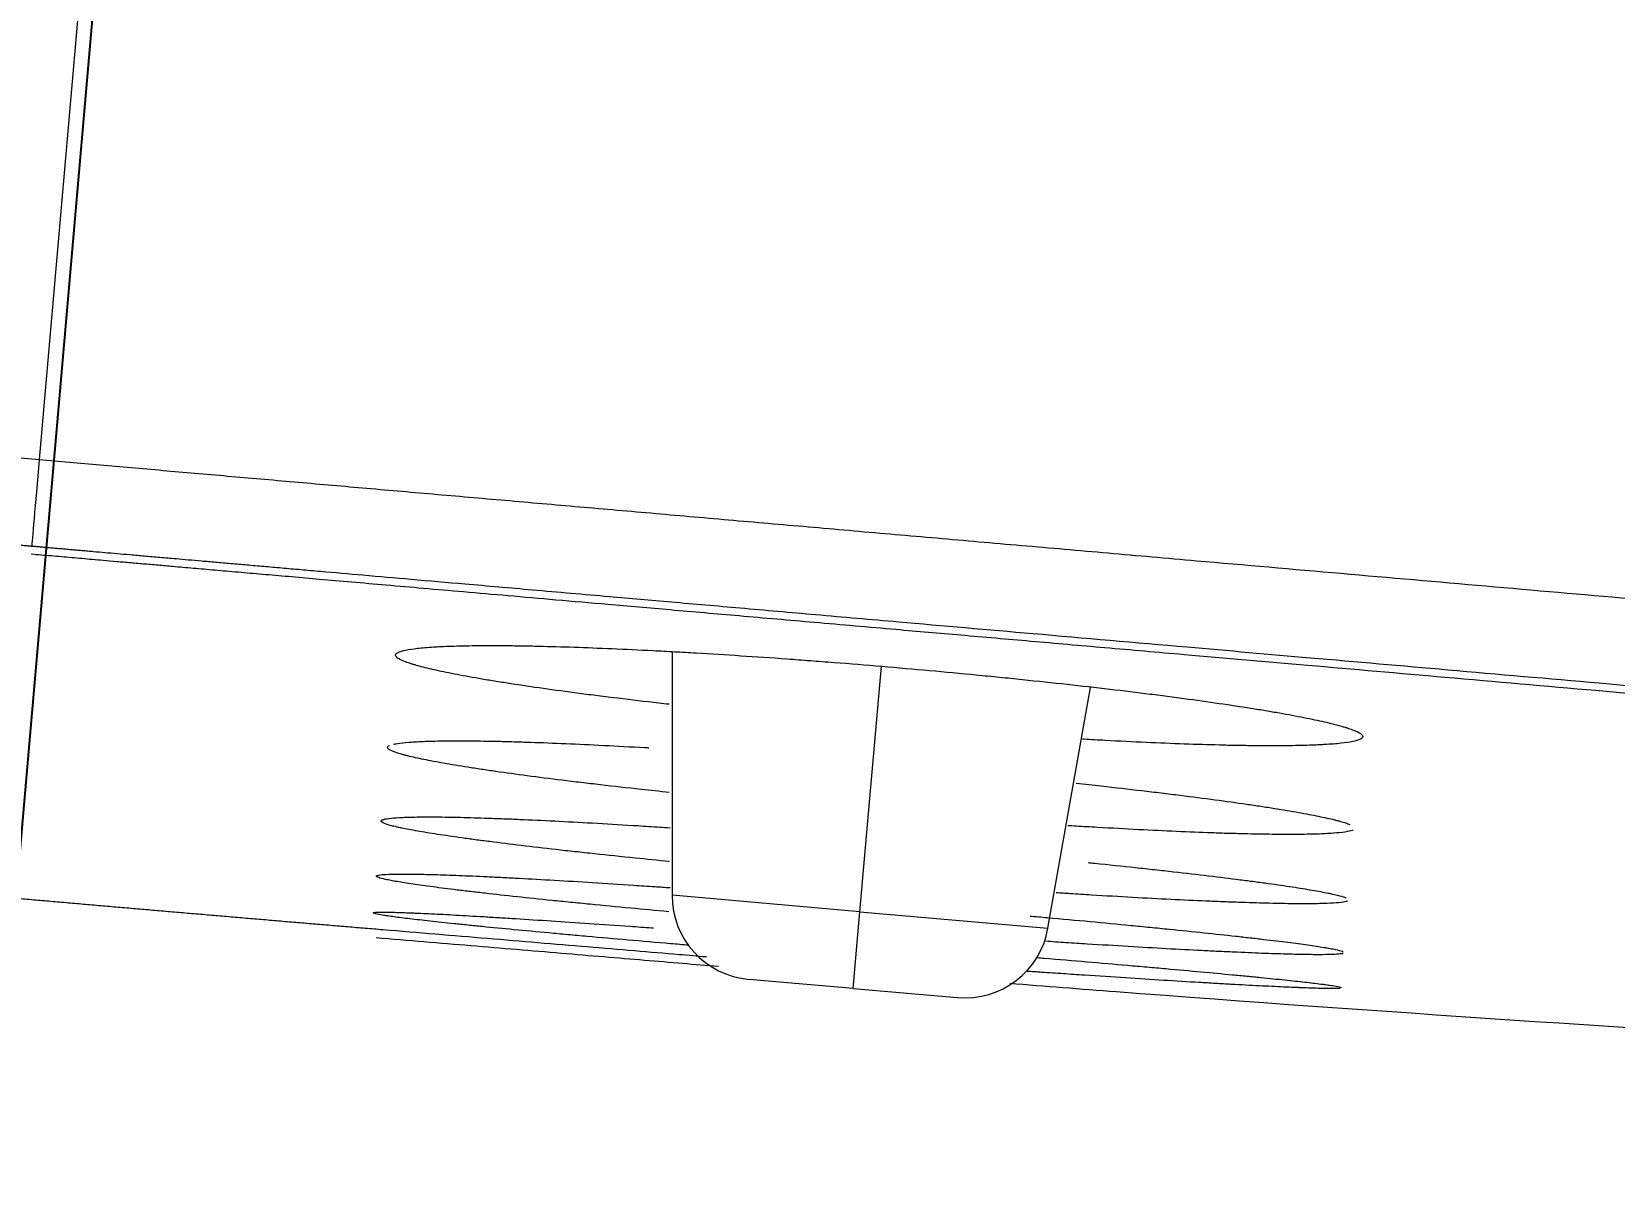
# Model space of a CAD drawing. Header units: millimetres. Extents: x 2433 to 4809, y -10272 to -6912.
# Drawn here: x 3970.53 to 3989.28, y -8023 to -8009.35 of the extents above; entities that cross this region are included whole.
import ezdxf

# ---------------------------------------------------------------- set-up
doc = ezdxf.new("R2010")
doc.units = ezdxf.units.MM
doc.linetypes.add('CENTERX2', pattern=[101.6, 63.5, -12.7, 12.7, -12.7])
doc.layers.add('CENTER', color=1, linetype='CENTERX2')
doc.layers.add('DIM', color=3, linetype='Continuous', lineweight=13)
doc.styles.add('ARIAL', font='arial.ttf')
doc.dimstyles.get("Standard").update_dxf_attribs({"dimtxt": 15, "dimasz": 15, "dimexe": 0.18, "dimexo": 0.0625, "dimgap": 4, "dimtad": 0, "dimtih": 1, "dimtoh": 1, "dimdec": 1, "dimdsep": 46, "dimtxsty": 'ARIAL', "dimcen": 0, "dimclrd": 3, "dimclre": 3, "dimclrt": 3, "dimadec": 0, "dimazin": 0, "dimtfac": 1, "dimtdec": 1, "dimtofl": 0, "dimtmove": 0, "dimatfit": 3, "dimfxl": 1, "dimtolj": 1, "dimtzin": 0, "dimarcsym": 0})

# ---------------------------------------------------------------- blocks, each defined once
blk = doc.blocks.new('*D50')
at = {"layer": 'Defpoints', "color": 0, "transparency": 16777216}
for p in [(3876.167, -8006.18), (4065.408, -8022.77), (4059.068, -8095.094)]:
    blk.add_point(p, dxfattribs=at)
at = {"layer": 'DIM', "color": 3, "lineweight": -2, "transparency": 16777216}
for p, q in [((3876.162, -8006.242), (3869.811, -8078.683)), ((4065.403, -8022.832), (4059.052, -8095.273)), ((3887.758, -8080.076), (3940.44, -8084.694)), ((4041.136, -8093.522), (3988.454, -8088.903))]:
    blk.add_line(p, q, dxfattribs=at)
at = {"layer": 'DIM', "color": 3, "transparency": 16777216}
for points in [[(3888.02, -8077.087), (3887.496, -8083.064), (3869.827, -8078.504)], [(4041.398, -8090.533), (4040.874, -8096.511), (4059.068, -8095.094)]]:
    blk.add_solid(points, dxfattribs=at)
at = {"layer": 'DIM', "color": 3, "transparency": 16777216, "insert": (3964.447, -8086.799), "char_height": 18, "attachment_point": 5, "style": 'ARIAL'}
blk.add_mtext('\\A1;190', dxfattribs=at)

msp = doc.modelspace()

# ---------------------------------------------------------------- linework, layer by layer
at = {"linetype": 'Continuous', "lineweight": 18, "extrusion": (-1, -2.22045e-16, 0)}
for p, q in [((3971.274, -8006.932), (3970.619, -8014.413)), ((3978.118, -8016.69), (3978.118, -8019.575)), ((3982.573, -8019.964), (3983.076, -8017.112)), ((3980.266, -8020.679), (3979.03, -8020.571)), ((3980.266, -8020.679), (3981.501, -8020.787))]:
    msp.add_line(p, q, dxfattribs=at)
at = {"linetype": 'Continuous', "lineweight": 13, "extrusion": (-1, -2.22045e-16, 0)}
for p, q in [((3980.345, -8019.77), (3980.6, -8016.862)), ((3980.345, -8019.77), (3978.118, -8019.575)), ((3980.266, -8020.679), (3980.345, -8019.77)), ((3980.345, -8019.77), (3982.573, -8019.964))]:
    msp.add_line(p, q, dxfattribs=at)
at = {"linetype": 'Continuous', "lineweight": 18}
for centre, start, end in [((3979.118, -8019.575), 180, 265), ((3981.588, -8019.791), 265, 350)]:
    msp.add_arc(centre, 1, start, end, dxfattribs=at)
msp.add_ellipse((3970.617, -8014.448), major_axis=(-0.087, -0.996), ratio=0.001158, start_param=4.677482, end_param=6.20974, dxfattribs=at)
at = {"linetype": 'Continuous', "lineweight": 13}
for points, knots in [([(4026.068, -8011.776), (4025.961, -8011.766), (4025.74, -8011.745), (4025.402, -8011.714), (4025.051, -8011.682), (4024.685, -8011.649), (4024.306, -8011.615), (4023.913, -8011.58), (4023.505, -8011.543), (4023.084, -8011.506), (4022.609, -8011.464), (4022.084, -8011.418), (4021.515, -8011.367), (4020.946, -8011.317), (4020.376, -8011.267), (4019.806, -8011.217), (4019.335, -8011.176), (4018.779, -8011.127), (4017.957, -8011.054), (4016.59, -8010.933), (4014.676, -8010.765), (4010.683, -8010.412), (4005.3, -8009.936), (3999.841, -8009.454), (3996.013, -8009.116), (3993.292, -8008.876), (3990.529, -8008.632), (3988.11, -8008.418), (3985.967, -8008.228), (3984.032, -8008.057), (3981.852, -8007.864), (3979.982, -8007.699), (3978.52, -8007.57), (3977.559, -8007.485), (3976.638, -8007.403), (3975.756, -8007.326), (3974.913, -8007.251), (3974.109, -8007.18), (3973.345, -8007.113), (3972.62, -8007.05), (3971.934, -8006.989), (3971.489, -8006.95), (3971.274, -8006.932)], [0, 0, 0, 0, 0.005929, 0.012111, 0.018548, 0.025238, 0.032183, 0.039382, 0.046835, 0.054542, 0.062503, 0.072919, 0.083335, 0.093751, 0.104167, 0.114583, 0.124999, 0.130054, 0.14508, 0.170076, 0.205043, 0.24998, 0.388966, 0.49996, 0.54881, 0.598428, 0.648815, 0.69997, 0.730738, 0.765996, 0.805745, 0.849985, 0.868201, 0.885703, 0.902491, 0.918564, 0.933923, 0.948567, 0.962497, 0.975712, 0.988213, 1, 1, 1, 1]), ([(3915.85, -8009.612), (3918.125, -8009.814), (3920.401, -8010.012), (3924.956, -8010.411), (3927.234, -8010.61), (3934.071, -8011.21), (3938.633, -8011.61), (3952.332, -8012.811), (3961.475, -8013.613), (3970.619, -8014.413)], [0, 0, 0, 0, 0.125, 0.125, 0.25, 0.25, 0.5, 0.5, 1, 1, 1, 1]), ([(3970.53, -8015.442), (3970.513, -8015.44), (3970.479, -8015.437), (3970.429, -8015.433), (3970.379, -8015.429), (3970.329, -8015.424), (3970.279, -8015.42), (3970.229, -8015.415), (3970.178, -8015.411), (3970.126, -8015.406), (3970.073, -8015.402), (3970.018, -8015.397), (3969.962, -8015.392), (3969.904, -8015.387), (3969.84, -8015.381), (3969.77, -8015.375), (3969.692, -8015.368), (3969.611, -8015.361), (3969.526, -8015.354), (3969.437, -8015.346), (3969.344, -8015.338), (3969.247, -8015.329), (3969.146, -8015.321), (3969.04, -8015.311), (3968.931, -8015.302), (3968.767, -8015.287), (3968.537, -8015.267), (3968.232, -8015.241), (3967.89, -8015.211), (3967.511, -8015.177), (3967.164, -8015.147), (3966.858, -8015.12), (3966.599, -8015.097), (3966.322, -8015.073), (3966.028, -8015.047), (3965.717, -8015.02), (3965.331, -8014.986), (3964.858, -8014.945), (3964.288, -8014.895), (3963.558, -8014.831), (3962.639, -8014.75), (3961.498, -8014.65), (3960.344, -8014.549), (3959.19, -8014.448), (3958.049, -8014.348), (3956.592, -8014.22), (3954.756, -8014.059), (3952.474, -8013.859), (3950.345, -8013.673), (3948.426, -8013.504), (3946.776, -8013.36), (3945.006, -8013.205), (3942.466, -8012.982), (3938.999, -8012.678), (3934.443, -8012.279), (3930.488, -8011.932), (3927.293, -8011.652), (3925.018, -8011.453), (3922.881, -8011.266), (3920.948, -8011.096), (3919.716, -8010.988), (3918.939, -8010.92), (3918.559, -8010.887), (3918.087, -8010.846), (3917.622, -8010.805), (3917.203, -8010.768), (3916.873, -8010.739), (3916.574, -8010.713), (3916.305, -8010.689), (3916.068, -8010.668), (3915.92, -8010.655), (3915.851, -8010.649)], [0, 0, 0, 0, 0.00093, 0.001846, 0.002755, 0.003662, 0.004571, 0.005489, 0.006419, 0.007367, 0.008336, 0.00933, 0.010354, 0.01141, 0.012501, 0.01386, 0.015278, 0.016761, 0.018312, 0.019934, 0.02163, 0.023401, 0.025249, 0.027174, 0.029176, 0.031253, 0.03616, 0.041729, 0.047976, 0.054905, 0.062506, 0.066938, 0.071679, 0.076731, 0.082096, 0.087772, 0.093759, 0.103254, 0.113671, 0.125011, 0.143197, 0.164032, 0.187516, 0.206429, 0.227264, 0.25002, 0.286248, 0.327918, 0.375029, 0.402973, 0.433122, 0.465478, 0.500039, 0.572373, 0.6557, 0.750021, 0.78956, 0.83122, 0.875001, 0.907035, 0.937497, 0.942783, 0.949752, 0.958407, 0.968747, 0.975374, 0.981433, 0.986926, 0.991851, 0.996209, 1, 1, 1, 1]), ([(3970.619, -8014.413), (3970.738, -8014.424), (3970.979, -8014.445), (3971.342, -8014.477), (3971.711, -8014.509), (3972.086, -8014.542), (3972.466, -8014.575), (3972.853, -8014.609), (3973.244, -8014.643), (3973.642, -8014.678), (3974.045, -8014.713), (3974.453, -8014.749), (3974.867, -8014.785), (3975.287, -8014.822), (3975.713, -8014.859), (3976.144, -8014.896), (3976.581, -8014.935), (3977.023, -8014.973), (3977.471, -8015.012), (3977.925, -8015.052), (3978.384, -8015.092), (3978.849, -8015.133), (3979.32, -8015.174), (3979.796, -8015.215), (3980.278, -8015.258), (3980.765, -8015.3), (3981.258, -8015.343), (3981.757, -8015.387), (3982.262, -8015.431), (3982.772, -8015.475), (3983.287, -8015.52), (3983.808, -8015.566), (3985.3, -8015.696), (3987.761, -8015.911), (3991.188, -8016.21), (3994.614, -8016.509), (3998.039, -8016.808), (4001.463, -8017.107), (4004.887, -8017.406), (4008.309, -8017.704), (4011.394, -8017.974), (4014.065, -8018.207), (4016.244, -8018.398), (4018.191, -8018.568), (4019.906, -8018.717), (4021.388, -8018.847), (4022.638, -8018.956), (4023.656, -8019.045), (4024.442, -8019.113), (4024.997, -8019.161), (4025.289, -8019.187), (4025.397, -8019.196)], [0, 0, 0, 0, 0.006523, 0.01315, 0.019879, 0.02671, 0.033645, 0.040682, 0.047822, 0.055065, 0.06241, 0.069859, 0.07741, 0.085063, 0.09282, 0.100679, 0.108641, 0.116706, 0.124874, 0.133144, 0.141518, 0.149993, 0.158572, 0.167254, 0.176038, 0.184925, 0.193915, 0.203007, 0.212202, 0.221501, 0.230901, 0.240405, 0.250011, 0.312506, 0.375001, 0.437497, 0.499992, 0.562492, 0.624993, 0.687494, 0.749995, 0.794089, 0.833939, 0.869547, 0.900912, 0.928034, 0.950913, 0.96955, 0.983943, 0.994093, 1, 1, 1, 1]), ([(4025.219, -8020.217), (4025.095, -8020.207), (4024.836, -8020.184), (4024.428, -8020.149), (4023.984, -8020.11), (4023.596, -8020.076), (4023.166, -8020.039), (4022.598, -8019.989), (4022.002, -8019.937), (4021.478, -8019.891), (4021.126, -8019.86), (4020.744, -8019.827), (4020.333, -8019.791), (4019.892, -8019.753), (4019.421, -8019.712), (4018.92, -8019.668), (4018.094, -8019.596), (4016.966, -8019.497), (4015.559, -8019.374), (4014.194, -8019.255), (4012.87, -8019.139), (4010.284, -8018.914), (4006.619, -8018.594), (4002.063, -8018.196), (3998.005, -8017.841), (3994.406, -8017.527), (3991.472, -8017.271), (3989.16, -8017.069), (3987.365, -8016.912), (3985.738, -8016.77), (3984.099, -8016.627), (3982.472, -8016.485), (3981.005, -8016.357), (3979.849, -8016.256), (3978.952, -8016.177), (3978.137, -8016.106), (3977.317, -8016.035), (3976.502, -8015.963), (3975.719, -8015.895), (3975.049, -8015.837), (3974.479, -8015.787), (3974.042, -8015.749), (3973.722, -8015.721), (3973.497, -8015.701), (3973.284, -8015.682), (3973.082, -8015.665), (3972.892, -8015.648), (3972.714, -8015.633), (3972.546, -8015.618), (3972.39, -8015.604), (3972.225, -8015.59), (3972.052, -8015.575), (3971.871, -8015.559), (3971.702, -8015.544), (3971.546, -8015.531), (3971.401, -8015.518), (3971.285, -8015.508), (3971.194, -8015.5), (3971.127, -8015.494), (3971.061, -8015.488), (3970.998, -8015.483), (3970.937, -8015.477), (3970.877, -8015.472), (3970.819, -8015.467), (3970.761, -8015.462), (3970.704, -8015.457), (3970.646, -8015.452), (3970.588, -8015.447), (3970.549, -8015.443), (3970.53, -8015.442)], [0, 0, 0, 0, 0.006794, 0.014268, 0.022422, 0.031253, 0.035619, 0.046038, 0.062505, 0.06841, 0.07486, 0.081856, 0.089397, 0.097483, 0.106114, 0.115288, 0.125006, 0.151534, 0.177298, 0.202298, 0.226534, 0.250005, 0.344343, 0.427677, 0.500008, 0.566907, 0.624995, 0.66083, 0.693609, 0.723327, 0.749989, 0.783397, 0.812488, 0.830346, 0.846717, 0.861597, 0.87499, 0.891652, 0.906241, 0.917903, 0.92832, 0.937493, 0.941797, 0.945897, 0.949788, 0.95347, 0.95694, 0.9602, 0.963253, 0.9661, 0.968746, 0.972286, 0.975596, 0.978674, 0.981527, 0.984165, 0.986605, 0.987887, 0.989119, 0.990308, 0.991457, 0.992574, 0.993662, 0.994729, 0.995782, 0.996827, 0.997873, 0.998928, 1, 1, 1, 1])]:
    msp.add_open_spline(points, degree=3, knots=knots, dxfattribs=at)
at = {"linetype": 'Continuous', "lineweight": 18}
for points, knots in [([(3970.524, -8015.531), (3970.564, -8015.535), (3970.644, -8015.542), (3970.764, -8015.552), (3970.884, -8015.563), (3971.005, -8015.573), (3971.127, -8015.584), (3971.251, -8015.595), (3971.389, -8015.607), (3971.54, -8015.62), (3971.705, -8015.635), (3971.876, -8015.649), (3972.052, -8015.665), (3972.252, -8015.682), (3972.481, -8015.702), (3972.741, -8015.725), (3973.016, -8015.749), (3973.309, -8015.774), (3973.618, -8015.801), (3973.957, -8015.831), (3974.33, -8015.863), (3974.742, -8015.899), (3975.184, -8015.938), (3975.665, -8015.98), (3976.187, -8016.025), (3976.757, -8016.075), (3977.398, -8016.131), (3978.122, -8016.194), (3978.938, -8016.265), (3979.829, -8016.342), (3980.705, -8016.419), (3981.559, -8016.493), (3982.385, -8016.565), (3983.267, -8016.642), (3984.362, -8016.737), (3985.705, -8016.854), (3987.332, -8016.996), (3989.12, -8017.152), (3990.875, -8017.305), (3992.585, -8017.453), (3994.233, -8017.597), (3995.998, -8017.751), (3998.184, -8017.941), (4000.864, -8018.175), (4004.107, -8018.457), (4007.683, -8018.769), (4010.711, -8019.033), (4013.105, -8019.241), (4014.776, -8019.387), (4016.51, -8019.538), (4017.908, -8019.659), (4018.952, -8019.75), (4019.624, -8019.809), (4020.304, -8019.868), (4020.994, -8019.928), (4021.561, -8019.978), (4021.994, -8020.016), (4022.284, -8020.041), (4022.55, -8020.064), (4022.793, -8020.085), (4023.013, -8020.104), (4023.209, -8020.121), (4023.539, -8020.15), (4023.992, -8020.189), (4024.559, -8020.238), (4024.919, -8020.269), (4025.091, -8020.283)], [0, 0, 0, 0, 0.00221, 0.004402, 0.006592, 0.008794, 0.011025, 0.013298, 0.015627, 0.018575, 0.021595, 0.024706, 0.027921, 0.031253, 0.035725, 0.040471, 0.045511, 0.050859, 0.056523, 0.062507, 0.069473, 0.076999, 0.085094, 0.09376, 0.103369, 0.113786, 0.125013, 0.138581, 0.153518, 0.169833, 0.187519, 0.201609, 0.216722, 0.232862, 0.250026, 0.276845, 0.306617, 0.339349, 0.375033, 0.403062, 0.433238, 0.465565, 0.500041, 0.553395, 0.612841, 0.678386, 0.750021, 0.779495, 0.81015, 0.841985, 0.875001, 0.887162, 0.899493, 0.911992, 0.92466, 0.937497, 0.943244, 0.948565, 0.953457, 0.957922, 0.961959, 0.965568, 0.968747, 0.980133, 0.990552, 1, 1, 1, 1]), ([(3978.084, -8017.313), (3978.002, -8017.304), (3977.921, -8017.295), (3977.676, -8017.266), (3977.516, -8017.247), (3977.321, -8017.223), (3977.282, -8017.218), (3977.205, -8017.208), (3977.167, -8017.204), (3977.053, -8017.189), (3976.979, -8017.179), (3976.762, -8017.15), (3976.625, -8017.131), (3976.363, -8017.093), (3976.239, -8017.075), (3976.063, -8017.047), (3976.006, -8017.038), (3975.923, -8017.024), (3975.896, -8017.019), (3975.842, -8017.01), (3975.816, -8017.006), (3975.686, -8016.983), (3975.591, -8016.965), (3975.418, -8016.931), (3975.339, -8016.914), (3975.199, -8016.881), (3975.136, -8016.865), (3975.069, -8016.846), (3975.056, -8016.842), (3975.031, -8016.835), (3975.019, -8016.831), (3974.985, -8016.82), (3974.965, -8016.813), (3974.911, -8016.791), (3974.885, -8016.778), (3974.849, -8016.752), (3974.841, -8016.74), (3974.842, -8016.724), (3974.845, -8016.718), (3974.853, -8016.71), (3974.857, -8016.708), (3974.864, -8016.703), (3974.869, -8016.7), (3974.894, -8016.688), (3974.923, -8016.679), (3974.999, -8016.663), (3975.046, -8016.656), (3975.156, -8016.643), (3975.22, -8016.638), (3975.312, -8016.632), (3975.33, -8016.631), (3975.369, -8016.629), (3975.428, -8016.626), (3975.492, -8016.624), (3975.625, -8016.62), (3975.721, -8016.618), (3975.929, -8016.617), (3976.04, -8016.617), (3976.219, -8016.618), (3976.28, -8016.619), (3976.375, -8016.621), (3976.408, -8016.621), (3976.473, -8016.622), (3976.506, -8016.623), (3976.673, -8016.627), (3976.813, -8016.631), (3977.103, -8016.641), (3977.254, -8016.647), (3977.566, -8016.66), (3977.727, -8016.668), (3977.936, -8016.678), (3977.978, -8016.681), (3978.063, -8016.685), (3978.19, -8016.692), (3978.319, -8016.699), (3978.579, -8016.715), (3978.931, -8016.736), (3979.295, -8016.761), (3979.571, -8016.781), (3979.664, -8016.788), (3979.851, -8016.802), (3979.945, -8016.809), (3980.227, -8016.831), (3980.416, -8016.847), (3980.605, -8016.863)], [0, 0, 0, 0, 0.017753, 0.017753, 0.054133, 0.054133, 0.063228, 0.063228, 0.072322, 0.072322, 0.090512, 0.090512, 0.126892, 0.126892, 0.163271, 0.163271, 0.181461, 0.181461, 0.190556, 0.190556, 0.199651, 0.199651, 0.23603, 0.23603, 0.27241, 0.27241, 0.308789, 0.308789, 0.317884, 0.317884, 0.326979, 0.326979, 0.345169, 0.345169, 0.381548, 0.381548, 0.417928, 0.417928, 0.436118, 0.436118, 0.445212, 0.445212, 0.454307, 0.454307, 0.490687, 0.490687, 0.527066, 0.527066, 0.563446, 0.563446, 0.572541, 0.572541, 0.581636, 0.599825, 0.599825, 0.636205, 0.636205, 0.672584, 0.672584, 0.690774, 0.690774, 0.699869, 0.699869, 0.708964, 0.708964, 0.745343, 0.745343, 0.781723, 0.781723, 0.818102, 0.818102, 0.827197, 0.827197, 0.836292, 0.854482, 0.854482, 0.890861, 0.927241, 0.927241, 0.945431, 0.945431, 0.96362, 0.96362, 1, 1, 1, 1]), ([(3980.605, -8016.863), (3980.795, -8016.879), (3980.982, -8016.895), (3981.355, -8016.929), (3981.54, -8016.946), (3981.816, -8016.973), (3981.907, -8016.982), (3982.044, -8016.996), (3982.089, -8017), (3982.18, -8017.009), (3982.225, -8017.014), (3982.451, -8017.038), (3982.627, -8017.056), (3982.972, -8017.094), (3983.14, -8017.114), (3983.468, -8017.152), (3983.629, -8017.172), (3983.824, -8017.196), (3983.862, -8017.201), (3983.939, -8017.211), (3983.978, -8017.216), (3984.091, -8017.231), (3984.165, -8017.241), (3984.382, -8017.27), (3984.519, -8017.29), (3984.781, -8017.328), (3984.905, -8017.347), (3985.081, -8017.375), (3985.138, -8017.385), (3985.221, -8017.399), (3985.248, -8017.403), (3985.302, -8017.413), (3985.328, -8017.417), (3985.457, -8017.44), (3985.552, -8017.458), (3985.725, -8017.493), (3985.804, -8017.51), (3985.944, -8017.543), (3986.007, -8017.559), (3986.074, -8017.579), (3986.087, -8017.583), (3986.112, -8017.59), (3986.147, -8017.602), (3986.178, -8017.612), (3986.232, -8017.634), (3986.259, -8017.647), (3986.294, -8017.673), (3986.303, -8017.685), (3986.302, -8017.702), (3986.299, -8017.707), (3986.291, -8017.715), (3986.288, -8017.718), (3986.28, -8017.723), (3986.276, -8017.725), (3986.251, -8017.737), (3986.222, -8017.746), (3986.146, -8017.762), (3986.099, -8017.769), (3985.989, -8017.781), (3985.925, -8017.786), (3985.834, -8017.791), (3985.815, -8017.792), (3985.776, -8017.794), (3985.717, -8017.797), (3985.653, -8017.799), (3985.52, -8017.803), (3985.424, -8017.804), (3985.216, -8017.805), (3985.105, -8017.805), (3984.926, -8017.803), (3984.865, -8017.802), (3984.769, -8017.8), (3984.737, -8017.8), (3984.672, -8017.798), (3984.639, -8017.797), (3984.471, -8017.793), (3984.332, -8017.789), (3984.042, -8017.779), (3983.891, -8017.772), (3983.579, -8017.758), (3983.417, -8017.75), (3983.208, -8017.739), (3983.166, -8017.737), (3983.082, -8017.733), (3983.035, -8017.73), (3982.988, -8017.727), (3982.984, -8017.727)], [0, 0, 0, 0, 0.03633, 0.03633, 0.07266, 0.07266, 0.090825, 0.090825, 0.099907, 0.099907, 0.10899, 0.10899, 0.14532, 0.14532, 0.18165, 0.18165, 0.21798, 0.21798, 0.227062, 0.227062, 0.236145, 0.236145, 0.25431, 0.25431, 0.29064, 0.29064, 0.32697, 0.32697, 0.345135, 0.345135, 0.354217, 0.354217, 0.363299, 0.363299, 0.399629, 0.399629, 0.435959, 0.435959, 0.472289, 0.472289, 0.481372, 0.481372, 0.490454, 0.508619, 0.508619, 0.544949, 0.544949, 0.581279, 0.581279, 0.599444, 0.599444, 0.608527, 0.608527, 0.617609, 0.617609, 0.653939, 0.653939, 0.690269, 0.690269, 0.726599, 0.726599, 0.735681, 0.735681, 0.744764, 0.762929, 0.762929, 0.799259, 0.799259, 0.835589, 0.835589, 0.853754, 0.853754, 0.862836, 0.862836, 0.871919, 0.871919, 0.908249, 0.908249, 0.944579, 0.944579, 0.980909, 0.980909, 0.989991, 0.989991, 0.999074, 1, 1, 1, 1]), ([(3978.086, -8018.357), (3977.973, -8018.345), (3977.861, -8018.333), (3977.587, -8018.303), (3977.426, -8018.285), (3977.231, -8018.263), (3977.192, -8018.258), (3977.115, -8018.249), (3977.077, -8018.245), (3976.963, -8018.231), (3976.889, -8018.222), (3976.672, -8018.195), (3976.534, -8018.178), (3976.272, -8018.143), (3976.148, -8018.126), (3975.971, -8018.1), (3975.914, -8018.092), (3975.831, -8018.079), (3975.804, -8018.075), (3975.75, -8018.067), (3975.724, -8018.063), (3975.594, -8018.042), (3975.499, -8018.027), (3975.325, -8017.996), (3975.247, -8017.981), (3975.106, -8017.952), (3975.043, -8017.938), (3974.975, -8017.921), (3974.962, -8017.918), (3974.937, -8017.912), (3974.925, -8017.908), (3974.892, -8017.899), (3974.871, -8017.892), (3974.817, -8017.874), (3974.79, -8017.863), (3974.754, -8017.842), (3974.746, -8017.832), (3974.747, -8017.818), (3974.75, -8017.813), (3974.758, -8017.807), (3974.761, -8017.805), (3974.765, -8017.803), (3974.765, -8017.803), (3974.766, -8017.802)], [0, 0, 0, 0, 0.053778, 0.053778, 0.134164, 0.134164, 0.15426, 0.15426, 0.174357, 0.174357, 0.21455, 0.21455, 0.294936, 0.294936, 0.375321, 0.375321, 0.415514, 0.415514, 0.435611, 0.435611, 0.455707, 0.455707, 0.536093, 0.536093, 0.616479, 0.616479, 0.696865, 0.696865, 0.716961, 0.716961, 0.737058, 0.737058, 0.777251, 0.777251, 0.857636, 0.857636, 0.938022, 0.938022, 0.978215, 0.978215, 0.998312, 0.998312, 1, 1, 1, 1]), ([(3974.816, -8017.786), (3974.83, -8017.783), (3974.846, -8017.78), (3974.902, -8017.771), (3974.949, -8017.766), (3975.06, -8017.757), (3975.123, -8017.754), (3975.214, -8017.75), (3975.233, -8017.75), (3975.272, -8017.749), (3975.331, -8017.747), (3975.395, -8017.746), (3975.527, -8017.745), (3975.624, -8017.745), (3975.831, -8017.747), (3975.942, -8017.748), (3976.121, -8017.752), (3976.182, -8017.754), (3976.277, -8017.757), (3976.31, -8017.758), (3976.375, -8017.76), (3976.408, -8017.761), (3976.575, -8017.766), (3976.714, -8017.772), (3977.004, -8017.784), (3977.155, -8017.791), (3977.467, -8017.807), (3977.628, -8017.816), (3977.811, -8017.826), (3977.826, -8017.827), (3977.842, -8017.828)], [0, 0, 0, 0, 0.050293, 0.050293, 0.154742, 0.154742, 0.259192, 0.259192, 0.285304, 0.285304, 0.311417, 0.363641, 0.363641, 0.468091, 0.468091, 0.57254, 0.57254, 0.624765, 0.624765, 0.650878, 0.650878, 0.67699, 0.67699, 0.78144, 0.78144, 0.885889, 0.885889, 0.990339, 0.990339, 1, 1, 1, 1]), ([(3982.908, -8018.248), (3983.008, -8018.259), (3983.107, -8018.269), (3983.369, -8018.298), (3983.529, -8018.317), (3983.724, -8018.34), (3983.763, -8018.344), (3983.84, -8018.353), (3983.878, -8018.358), (3983.992, -8018.372), (3984.066, -8018.381), (3984.282, -8018.408), (3984.42, -8018.426), (3984.682, -8018.461), (3984.807, -8018.478), (3984.983, -8018.504), (3985.04, -8018.512), (3985.123, -8018.525), (3985.15, -8018.529), (3985.204, -8018.537), (3985.23, -8018.542), (3985.36, -8018.562), (3985.455, -8018.578), (3985.628, -8018.609), (3985.707, -8018.624), (3985.848, -8018.653), (3985.911, -8018.667), (3985.979, -8018.683), (3985.992, -8018.687), (3986.017, -8018.693), (3986.052, -8018.703), (3986.083, -8018.712), (3986.12, -8018.724), (3986.136, -8018.73), (3986.15, -8018.736)], [0, 0, 0, 0, 0.058495, 0.058495, 0.157387, 0.157387, 0.18211, 0.18211, 0.206834, 0.206834, 0.25628, 0.25628, 0.355172, 0.355172, 0.454065, 0.454065, 0.503511, 0.503511, 0.528234, 0.528234, 0.552957, 0.552957, 0.651849, 0.651849, 0.750742, 0.750742, 0.849634, 0.849634, 0.874357, 0.874357, 0.899081, 0.948527, 0.948527, 1, 1, 1, 1]), ([(3978.088, -8019.175), (3977.95, -8019.162), (3977.814, -8019.148), (3977.516, -8019.118), (3977.356, -8019.101), (3977.16, -8019.08), (3977.121, -8019.076), (3977.044, -8019.068), (3977.006, -8019.063), (3976.892, -8019.051), (3976.818, -8019.043), (3976.601, -8019.018), (3976.463, -8019.002), (3976.201, -8018.971), (3976.076, -8018.955), (3975.9, -8018.932), (3975.842, -8018.925), (3975.759, -8018.914), (3975.732, -8018.91), (3975.678, -8018.903), (3975.652, -8018.899), (3975.522, -8018.881), (3975.427, -8018.867), (3975.253, -8018.84), (3975.174, -8018.827), (3975.032, -8018.802), (3974.969, -8018.79), (3974.902, -8018.776), (3974.888, -8018.773), (3974.863, -8018.768), (3974.851, -8018.765), (3974.817, -8018.757), (3974.797, -8018.752), (3974.743, -8018.737), (3974.715, -8018.727), (3974.679, -8018.71), (3974.671, -8018.702), (3974.672, -8018.691), (3974.675, -8018.688), (3974.682, -8018.683), (3974.685, -8018.682), (3974.693, -8018.679), (3974.697, -8018.677), (3974.722, -8018.67), (3974.751, -8018.665), (3974.827, -8018.658), (3974.873, -8018.654), (3974.983, -8018.65), (3975.047, -8018.648), (3975.138, -8018.647), (3975.157, -8018.647), (3975.195, -8018.647), (3975.255, -8018.647), (3975.318, -8018.647), (3975.451, -8018.648), (3975.547, -8018.65), (3975.754, -8018.655), (3975.865, -8018.659), (3976.044, -8018.665), (3976.105, -8018.667), (3976.201, -8018.671), (3976.233, -8018.672), (3976.298, -8018.675), (3976.331, -8018.676), (3976.498, -8018.684), (3976.638, -8018.69), (3976.927, -8018.705), (3977.078, -8018.713), (3977.39, -8018.731), (3977.551, -8018.74), (3977.76, -8018.753), (3977.802, -8018.756), (3977.887, -8018.761), (3977.971, -8018.767), (3978.055, -8018.772), (3978.097, -8018.775)], [0, 0, 0, 0, 0.034408, 0.034408, 0.076861, 0.076861, 0.087474, 0.087474, 0.098088, 0.098088, 0.119314, 0.119314, 0.161767, 0.161767, 0.20422, 0.20422, 0.225446, 0.225446, 0.23606, 0.23606, 0.246673, 0.246673, 0.289126, 0.289126, 0.331579, 0.331579, 0.374032, 0.374032, 0.384645, 0.384645, 0.395258, 0.395258, 0.416484, 0.416484, 0.458937, 0.458937, 0.50139, 0.50139, 0.522617, 0.522617, 0.53323, 0.53323, 0.543843, 0.543843, 0.586296, 0.586296, 0.628749, 0.628749, 0.671202, 0.671202, 0.681815, 0.681815, 0.692429, 0.713655, 0.713655, 0.756108, 0.756108, 0.798561, 0.798561, 0.819787, 0.819787, 0.830401, 0.830401, 0.841014, 0.841014, 0.883467, 0.883467, 0.92592, 0.92592, 0.968373, 0.968373, 0.978986, 0.978986, 0.989599, 1, 1, 1, 1]), ([(3986.191, -8018.8), (3986.191, -8018.8), (3986.191, -8018.8), (3986.187, -8018.802), (3986.183, -8018.804), (3986.158, -8018.814), (3986.129, -8018.82), (3986.054, -8018.832), (3986.007, -8018.836), (3985.897, -8018.844), (3985.833, -8018.848), (3985.742, -8018.851), (3985.723, -8018.851), (3985.685, -8018.852), (3985.625, -8018.853), (3985.562, -8018.854), (3985.429, -8018.855), (3985.333, -8018.855), (3985.125, -8018.852), (3985.014, -8018.85), (3984.836, -8018.846), (3984.774, -8018.844), (3984.679, -8018.842), (3984.646, -8018.841), (3984.581, -8018.838), (3984.548, -8018.837), (3984.381, -8018.831), (3984.241, -8018.826), (3983.951, -8018.813), (3983.801, -8018.806), (3983.489, -8018.79), (3983.327, -8018.781), (3983.118, -8018.769), (3983.076, -8018.767), (3982.992, -8018.762), (3982.916, -8018.757), (3982.84, -8018.753), (3982.807, -8018.751)], [0, 0, 0, 0, 0.000958, 0.000958, 0.023781, 0.023781, 0.115072, 0.115072, 0.206363, 0.206363, 0.297654, 0.297654, 0.320476, 0.320476, 0.343299, 0.388944, 0.388944, 0.480235, 0.480235, 0.571526, 0.571526, 0.617172, 0.617172, 0.639994, 0.639994, 0.662817, 0.662817, 0.754108, 0.754108, 0.845399, 0.845399, 0.93669, 0.93669, 0.959512, 0.959512, 0.982335, 1, 1, 1, 1]), ([(3965.954, -8019.216), (3965.989, -8019.219), (3966.057, -8019.226), (3966.16, -8019.235), (3966.263, -8019.244), (3966.365, -8019.254), (3966.468, -8019.263), (3966.571, -8019.273), (3966.674, -8019.282), (3966.776, -8019.291), (3966.879, -8019.301), (3966.982, -8019.31), (3967.085, -8019.319), (3967.187, -8019.328), (3967.29, -8019.338), (3967.393, -8019.347), (3967.496, -8019.356), (3967.598, -8019.365), (3967.701, -8019.375), (3967.804, -8019.384), (3967.907, -8019.393), (3968.009, -8019.402), (3968.112, -8019.412), (3968.215, -8019.421), (3968.318, -8019.43), (3968.42, -8019.439), (3968.523, -8019.448), (3968.626, -8019.457), (3968.729, -8019.467), (3968.831, -8019.476), (3968.934, -8019.485), (3969.037, -8019.494), (3969.14, -8019.503), (3969.242, -8019.512), (3969.345, -8019.521), (3969.448, -8019.53), (3969.551, -8019.539), (3969.653, -8019.548), (3969.756, -8019.557), (3969.859, -8019.566), (3969.962, -8019.576), (3970.064, -8019.585), (3970.167, -8019.594), (3970.27, -8019.603), (3970.373, -8019.612), (3970.475, -8019.621), (3970.578, -8019.629), (3970.681, -8019.638), (3970.784, -8019.647), (3970.887, -8019.656), (3970.989, -8019.665), (3971.092, -8019.674), (3971.195, -8019.683), (3971.298, -8019.692), (3971.4, -8019.701), (3971.503, -8019.71), (3971.606, -8019.719), (3971.709, -8019.728), (3971.811, -8019.736), (3971.914, -8019.745), (3972.017, -8019.754), (3972.12, -8019.763), (3972.223, -8019.772), (3972.325, -8019.781), (3972.428, -8019.789), (3972.531, -8019.798), (3972.634, -8019.807), (3972.737, -8019.816), (3972.839, -8019.824), (3972.942, -8019.833), (3973.045, -8019.842), (3973.148, -8019.851), (3973.25, -8019.859), (3973.353, -8019.868), (3973.456, -8019.877), (3973.559, -8019.886), (3973.662, -8019.894), (3973.764, -8019.903), (3973.867, -8019.912), (3973.97, -8019.92), (3974.073, -8019.929), (3974.176, -8019.938), (3974.278, -8019.946), (3974.381, -8019.955), (3974.484, -8019.963), (3974.587, -8019.972), (3974.655, -8019.978), (3974.69, -8019.981)], [0, 0, 0, 0, 0.011805, 0.023608, 0.035407, 0.047204, 0.058998, 0.070789, 0.082578, 0.094365, 0.106149, 0.11793, 0.12971, 0.141487, 0.153262, 0.165035, 0.176806, 0.188575, 0.200343, 0.212108, 0.223872, 0.235634, 0.247395, 0.259154, 0.270911, 0.282668, 0.294423, 0.306176, 0.317929, 0.329681, 0.341431, 0.353181, 0.36493, 0.376677, 0.388425, 0.400171, 0.411917, 0.423663, 0.435408, 0.447152, 0.458896, 0.470641, 0.482384, 0.494128, 0.505872, 0.517616, 0.529359, 0.541104, 0.552848, 0.564592, 0.576337, 0.588083, 0.599829, 0.611575, 0.623323, 0.63507, 0.646819, 0.658569, 0.670319, 0.682071, 0.693824, 0.705577, 0.717332, 0.729089, 0.740846, 0.752605, 0.764366, 0.776128, 0.787892, 0.799657, 0.811425, 0.823194, 0.834965, 0.846738, 0.858513, 0.87029, 0.88207, 0.893851, 0.905635, 0.917422, 0.929211, 0.941002, 0.952796, 0.964593, 0.976392, 0.988195, 1, 1, 1, 1]), ([(3978.079, -8019.77), (3977.926, -8019.756), (3977.776, -8019.742), (3977.464, -8019.712), (3977.304, -8019.697), (3977.108, -8019.678), (3977.069, -8019.674), (3976.992, -8019.666), (3976.954, -8019.663), (3976.84, -8019.651), (3976.766, -8019.644), (3976.549, -8019.622), (3976.411, -8019.607), (3976.148, -8019.579), (3976.023, -8019.565), (3975.847, -8019.545), (3975.789, -8019.538), (3975.706, -8019.529), (3975.679, -8019.525), (3975.625, -8019.519), (3975.598, -8019.516), (3975.468, -8019.5), (3975.373, -8019.488), (3975.199, -8019.465), (3975.12, -8019.454), (3974.978, -8019.433), (3974.915, -8019.423), (3974.847, -8019.411), (3974.834, -8019.409), (3974.809, -8019.404), (3974.797, -8019.402), (3974.762, -8019.396), (3974.742, -8019.391), (3974.687, -8019.379), (3974.66, -8019.372), (3974.624, -8019.359), (3974.615, -8019.353), (3974.616, -8019.346), (3974.619, -8019.343), (3974.626, -8019.34), (3974.63, -8019.339), (3974.637, -8019.337), (3974.641, -8019.336), (3974.666, -8019.332), (3974.695, -8019.329), (3974.77, -8019.325), (3974.817, -8019.324), (3974.927, -8019.323), (3974.991, -8019.323), (3975.082, -8019.324), (3975.101, -8019.325), (3975.139, -8019.325), (3975.198, -8019.327), (3975.262, -8019.328), (3975.394, -8019.332), (3975.49, -8019.336), (3975.697, -8019.344), (3975.809, -8019.349), (3975.987, -8019.357), (3976.049, -8019.36), (3976.144, -8019.365), (3976.176, -8019.367), (3976.242, -8019.37), (3976.275, -8019.372), (3976.442, -8019.381), (3976.581, -8019.388), (3976.871, -8019.405), (3977.021, -8019.414), (3977.333, -8019.434), (3977.495, -8019.444), (3977.704, -8019.458), (3977.746, -8019.461), (3977.83, -8019.466), (3977.932, -8019.473), (3978.035, -8019.48), (3978.095, -8019.484)], [0, 0, 0, 0, 0.03761, 0.03761, 0.079727, 0.079727, 0.090256, 0.090256, 0.100785, 0.100785, 0.121844, 0.121844, 0.163961, 0.163961, 0.206077, 0.206077, 0.227136, 0.227136, 0.237665, 0.237665, 0.248194, 0.248194, 0.290311, 0.290311, 0.332428, 0.332428, 0.374545, 0.374545, 0.385074, 0.385074, 0.395603, 0.395603, 0.416661, 0.416661, 0.458778, 0.458778, 0.500895, 0.500895, 0.521953, 0.521953, 0.532483, 0.532483, 0.543012, 0.543012, 0.585129, 0.585129, 0.627245, 0.627245, 0.669362, 0.669362, 0.679891, 0.679891, 0.690421, 0.711479, 0.711479, 0.753596, 0.753596, 0.795713, 0.795713, 0.816771, 0.816771, 0.8273, 0.8273, 0.837829, 0.837829, 0.879946, 0.879946, 0.922063, 0.922063, 0.96418, 0.96418, 0.974709, 0.974709, 0.985238, 1, 1, 1, 1]), ([(3983.05, -8019.188), (3983.076, -8019.19), (3983.102, -8019.193), (3983.292, -8019.212), (3983.452, -8019.229), (3983.648, -8019.25), (3983.687, -8019.254), (3983.764, -8019.263), (3983.802, -8019.267), (3983.915, -8019.279), (3983.989, -8019.288), (3984.206, -8019.312), (3984.344, -8019.328), (3984.607, -8019.36), (3984.731, -8019.375), (3984.908, -8019.398), (3984.965, -8019.405), (3985.048, -8019.416), (3985.076, -8019.42), (3985.129, -8019.427), (3985.156, -8019.431), (3985.285, -8019.449), (3985.381, -8019.463), (3985.555, -8019.489), (3985.634, -8019.502), (3985.775, -8019.526), (3985.838, -8019.538), (3985.906, -8019.552), (3985.919, -8019.555), (3985.944, -8019.56), (3985.98, -8019.568), (3986.01, -8019.576), (3986.06, -8019.589), (3986.085, -8019.597), (3986.103, -8019.604)], [0, 0, 0, 0, 0.015666, 0.015666, 0.115452, 0.115452, 0.140398, 0.140398, 0.165344, 0.165344, 0.215237, 0.215237, 0.315023, 0.315023, 0.414808, 0.414808, 0.464701, 0.464701, 0.489647, 0.489647, 0.514594, 0.514594, 0.614379, 0.614379, 0.714164, 0.714164, 0.81395, 0.81395, 0.838896, 0.838896, 0.863843, 0.913735, 0.913735, 1, 1, 1, 1]), ([(3986.121, -8019.645), (3986.12, -8019.645), (3986.12, -8019.645), (3986.116, -8019.647), (3986.112, -8019.648), (3986.087, -8019.655), (3986.059, -8019.659), (3985.983, -8019.667), (3985.937, -8019.67), (3985.826, -8019.674), (3985.763, -8019.675), (3985.672, -8019.676), (3985.653, -8019.676), (3985.614, -8019.676), (3985.555, -8019.676), (3985.492, -8019.676), (3985.359, -8019.674), (3985.263, -8019.672), (3985.055, -8019.667), (3984.944, -8019.664), (3984.766, -8019.657), (3984.704, -8019.655), (3984.609, -8019.651), (3984.576, -8019.65), (3984.511, -8019.647), (3984.478, -8019.646), (3984.311, -8019.639), (3984.172, -8019.632), (3983.882, -8019.618), (3983.731, -8019.61), (3983.419, -8019.592), (3983.257, -8019.583), (3983.048, -8019.57), (3983.006, -8019.567), (3982.922, -8019.562), (3982.824, -8019.556), (3982.726, -8019.55), (3982.67, -8019.546)], [0, 0, 0, 0, 0.001352, 0.001352, 0.023895, 0.023895, 0.114066, 0.114066, 0.204238, 0.204238, 0.294409, 0.294409, 0.316952, 0.316952, 0.339495, 0.384581, 0.384581, 0.474752, 0.474752, 0.564923, 0.564923, 0.610009, 0.610009, 0.632552, 0.632552, 0.655095, 0.655095, 0.745266, 0.745266, 0.835437, 0.835437, 0.925609, 0.925609, 0.948151, 0.948151, 0.970694, 1, 1, 1, 1]), ([(3978.314, -8020.167), (3978.243, -8020.161), (3978.172, -8020.155), (3977.929, -8020.134), (3977.761, -8020.12), (3977.431, -8020.091), (3977.271, -8020.077), (3977.075, -8020.06), (3977.036, -8020.056), (3976.959, -8020.049), (3976.92, -8020.046), (3976.807, -8020.035), (3976.732, -8020.028), (3976.515, -8020.008), (3976.377, -8019.995), (3976.114, -8019.97), (3975.989, -8019.958), (3975.812, -8019.941), (3975.755, -8019.935), (3975.671, -8019.926), (3975.644, -8019.924), (3975.59, -8019.918), (3975.564, -8019.915), (3975.434, -8019.902), (3975.338, -8019.891), (3975.163, -8019.872), (3975.084, -8019.863), (3974.942, -8019.846), (3974.879, -8019.838), (3974.797, -8019.827), (3974.772, -8019.823), (3974.726, -8019.817), (3974.706, -8019.814), (3974.651, -8019.805), (3974.623, -8019.799), (3974.587, -8019.79), (3974.578, -8019.787), (3974.579, -8019.782), (3974.581, -8019.781), (3974.592, -8019.778), (3974.599, -8019.778), (3974.628, -8019.775), (3974.657, -8019.774), (3974.732, -8019.774), (3974.779, -8019.775), (3974.889, -8019.778), (3974.953, -8019.78), (3975.044, -8019.784), (3975.062, -8019.785), (3975.101, -8019.786), (3975.16, -8019.789), (3975.223, -8019.792), (3975.356, -8019.798), (3975.452, -8019.803), (3975.659, -8019.815), (3975.77, -8019.821), (3975.949, -8019.832), (3976.01, -8019.836), (3976.105, -8019.841), (3976.138, -8019.843), (3976.203, -8019.847), (3976.236, -8019.85), (3976.403, -8019.86), (3976.542, -8019.869), (3976.832, -8019.888), (3976.982, -8019.898), (3977.294, -8019.919), (3977.456, -8019.931), (3977.665, -8019.945), (3977.707, -8019.948), (3977.791, -8019.954), (3977.841, -8019.958), (3977.891, -8019.961), (3977.899, -8019.962)], [0, 0, 0, 0, 0.016992, 0.016992, 0.058742, 0.058742, 0.100493, 0.100493, 0.11093, 0.11093, 0.121368, 0.121368, 0.142243, 0.142243, 0.183993, 0.183993, 0.225743, 0.225743, 0.246618, 0.246618, 0.257056, 0.257056, 0.267493, 0.267493, 0.309243, 0.309243, 0.350994, 0.350994, 0.392744, 0.392744, 0.413619, 0.413619, 0.434494, 0.434494, 0.476244, 0.476244, 0.517994, 0.517994, 0.538869, 0.538869, 0.559744, 0.559744, 0.601495, 0.601495, 0.643245, 0.643245, 0.684995, 0.684995, 0.695433, 0.695433, 0.70587, 0.726745, 0.726745, 0.768495, 0.768495, 0.810245, 0.810245, 0.831121, 0.831121, 0.841558, 0.841558, 0.851996, 0.851996, 0.893746, 0.893746, 0.935496, 0.935496, 0.977246, 0.977246, 0.987684, 0.987684, 0.998121, 1, 1, 1, 1]), ([(3982.361, -8019.821), (3982.43, -8019.827), (3982.499, -8019.833), (3982.739, -8019.855), (3982.907, -8019.87), (3983.236, -8019.901), (3983.397, -8019.916), (3983.592, -8019.935), (3983.631, -8019.939), (3983.708, -8019.946), (3983.747, -8019.95), (3983.86, -8019.961), (3983.935, -8019.969), (3984.152, -8019.99), (3984.29, -8020.005), (3984.553, -8020.032), (3984.677, -8020.046), (3984.854, -8020.065), (3984.911, -8020.072), (3984.995, -8020.081), (3985.022, -8020.084), (3985.076, -8020.09), (3985.102, -8020.094), (3985.232, -8020.109), (3985.328, -8020.12), (3985.502, -8020.143), (3985.581, -8020.153), (3985.723, -8020.173), (3985.786, -8020.183), (3985.854, -8020.194), (3985.867, -8020.196), (3985.892, -8020.201), (3985.928, -8020.207), (3985.959, -8020.213), (3986.014, -8020.224), (3986.041, -8020.231), (3986.063, -8020.239), (3986.066, -8020.24), (3986.069, -8020.241)], [0, 0, 0, 0, 0.033882, 0.033882, 0.120204, 0.120204, 0.206526, 0.206526, 0.228107, 0.228107, 0.249687, 0.249687, 0.292848, 0.292848, 0.37917, 0.37917, 0.465493, 0.465493, 0.508654, 0.508654, 0.530234, 0.530234, 0.551815, 0.551815, 0.638137, 0.638137, 0.724459, 0.724459, 0.810781, 0.810781, 0.832362, 0.832362, 0.853943, 0.897104, 0.897104, 0.983426, 0.983426, 1, 1, 1, 1]), ([(3978.668, -8020.42), (3978.667, -8020.42), (3978.665, -8020.42), (3978.393, -8020.397), (3978.1, -8020.372), (3977.48, -8020.32), (3977.152, -8020.293), (3976.457, -8020.234), (3976.099, -8020.204), (3975.368, -8020.143), (3974.994, -8020.112), (3974.611, -8020.08)], [0, 0, 0, 0, 0.001061, 0.001061, 0.250796, 0.250796, 0.500531, 0.500531, 0.750265, 0.750265, 1, 1, 1, 1]), ([(3974.69, -8019.981), (3975.113, -8020.016), (3975.526, -8020.05), (3976.334, -8020.118), (3976.729, -8020.151), (3977.496, -8020.215), (3977.859, -8020.246), (3978.311, -8020.284), (3978.419, -8020.293), (3978.525, -8020.302)], [0, 0, 0, 0, 0.301137, 0.301137, 0.602274, 0.602274, 0.90341, 0.90341, 1, 1, 1, 1]), ([(3986.07, -8020.264), (3986.07, -8020.264), (3986.07, -8020.264), (3986.066, -8020.265), (3986.061, -8020.266), (3986.037, -8020.27), (3986.008, -8020.273), (3985.933, -8020.277), (3985.886, -8020.278), (3985.776, -8020.279), (3985.712, -8020.279), (3985.621, -8020.277), (3985.602, -8020.277), (3985.564, -8020.276), (3985.505, -8020.275), (3985.441, -8020.274), (3985.308, -8020.27), (3985.212, -8020.267), (3985.005, -8020.259), (3984.894, -8020.254), (3984.715, -8020.246), (3984.653, -8020.244), (3984.558, -8020.239), (3984.526, -8020.237), (3984.46, -8020.234), (3984.427, -8020.232), (3984.26, -8020.224), (3984.121, -8020.217), (3983.831, -8020.2), (3983.68, -8020.192), (3983.368, -8020.173), (3983.206, -8020.163), (3982.997, -8020.15), (3982.955, -8020.147), (3982.871, -8020.142), (3982.748, -8020.134), (3982.623, -8020.126), (3982.54, -8020.12)], [0, 0, 0, 0, 0.001822, 0.001822, 0.024049, 0.024049, 0.112958, 0.112958, 0.201867, 0.201867, 0.290775, 0.290775, 0.313003, 0.313003, 0.33523, 0.379684, 0.379684, 0.468593, 0.468593, 0.557501, 0.557501, 0.601956, 0.601956, 0.624183, 0.624183, 0.64641, 0.64641, 0.735319, 0.735319, 0.824227, 0.824227, 0.913136, 0.913136, 0.935363, 0.935363, 0.95759, 1, 1, 1, 1]), ([(3982.447, -8020.313), (3982.474, -8020.315), (3982.501, -8020.318), (3982.7, -8020.334), (3982.869, -8020.349), (3983.198, -8020.376), (3983.359, -8020.39), (3983.555, -8020.407), (3983.593, -8020.411), (3983.671, -8020.417), (3983.709, -8020.421), (3983.823, -8020.431), (3983.897, -8020.437), (3984.114, -8020.457), (3984.252, -8020.469), (3984.516, -8020.493), (3984.64, -8020.505), (3984.817, -8020.522), (3984.875, -8020.527), (3984.958, -8020.535), (3984.986, -8020.538), (3985.04, -8020.543), (3985.066, -8020.546), (3985.196, -8020.559), (3985.292, -8020.568), (3985.466, -8020.587), (3985.545, -8020.595), (3985.687, -8020.611), (3985.75, -8020.619), (3985.819, -8020.628), (3985.832, -8020.629), (3985.857, -8020.633), (3985.893, -8020.637), (3985.924, -8020.642), (3985.979, -8020.65), (3986.007, -8020.655), (3986.034, -8020.662), (3986.041, -8020.664), (3986.046, -8020.666)], [0, 0, 0, 0, 0.013366, 0.013366, 0.099049, 0.099049, 0.184731, 0.184731, 0.206152, 0.206152, 0.227572, 0.227572, 0.270413, 0.270413, 0.356096, 0.356096, 0.441778, 0.441778, 0.484619, 0.484619, 0.50604, 0.50604, 0.52746, 0.52746, 0.613142, 0.613142, 0.698825, 0.698825, 0.784507, 0.784507, 0.805928, 0.805928, 0.827348, 0.870189, 0.870189, 0.955872, 0.955872, 1, 1, 1, 1]), ([(3982.119, -8020.617), (3982.539, -8020.651), (3986.07, -8020.926), (3990.966, -8021.244), (3995.443, -8021.514), (3996.806, -8021.594)], [0, 0, 0, 0, 0.085903, 0.721754, 1, 1, 1, 1]), ([(3986.037, -8020.676), (3986.036, -8020.676), (3986.036, -8020.676), (3986.032, -8020.676), (3986.027, -8020.677), (3986.003, -8020.679), (3985.974, -8020.679), (3985.899, -8020.68), (3985.853, -8020.679), (3985.743, -8020.677), (3985.679, -8020.675), (3985.588, -8020.671), (3985.569, -8020.671), (3985.531, -8020.669), (3985.472, -8020.667), (3985.408, -8020.664), (3985.275, -8020.658), (3985.179, -8020.653), (3984.972, -8020.643), (3984.861, -8020.637), (3984.682, -8020.627), (3984.621, -8020.623), (3984.525, -8020.618), (3984.493, -8020.616), (3984.428, -8020.612), (3984.395, -8020.61), (3984.228, -8020.601), (3984.088, -8020.592), (3983.798, -8020.574), (3983.648, -8020.564), (3983.335, -8020.544), (3983.174, -8020.534), (3982.965, -8020.52), (3982.923, -8020.517), (3982.838, -8020.511), (3982.711, -8020.502), (3982.582, -8020.494), (3982.44, -8020.484), (3982.383, -8020.48), (3982.326, -8020.476)], [0, 0, 0, 0, 0.002414, 0.002414, 0.023961, 0.023961, 0.110149, 0.110149, 0.196338, 0.196338, 0.282526, 0.282526, 0.304073, 0.304073, 0.32562, 0.368714, 0.368714, 0.454902, 0.454902, 0.541091, 0.541091, 0.584185, 0.584185, 0.605732, 0.605732, 0.627279, 0.627279, 0.713467, 0.713467, 0.799655, 0.799655, 0.885844, 0.885844, 0.907391, 0.907391, 0.928938, 0.972032, 0.972032, 1, 1, 1, 1])]:
    msp.add_open_spline(points, degree=3, knots=knots, dxfattribs=at)
at = {"layer": 'CENTER'}
msp.add_line((3982.024, -7885.675), (3968.449, -8041.288), dxfattribs=at)

# ---------------------------------------------------------------- dimensions: what is measured, and where the dimension line sits
at = {"layer": 'DIM', "color": 3}
dim = msp.add_aligned_dim(p1=(3876.167, -8006.18), p2=(4065.408, -8022.77), distance=-72.601, dimstyle='Standard', override={"dimtxt": 18, "dimasz": 18, "dimgap": 5}, dxfattribs=at)
dim.commit()
dim.dimension.update_dxf_attribs({"geometry": '*D50', "text_midpoint": (3964.447, -8086.799)})

doc.saveas('drawing.dxf')
